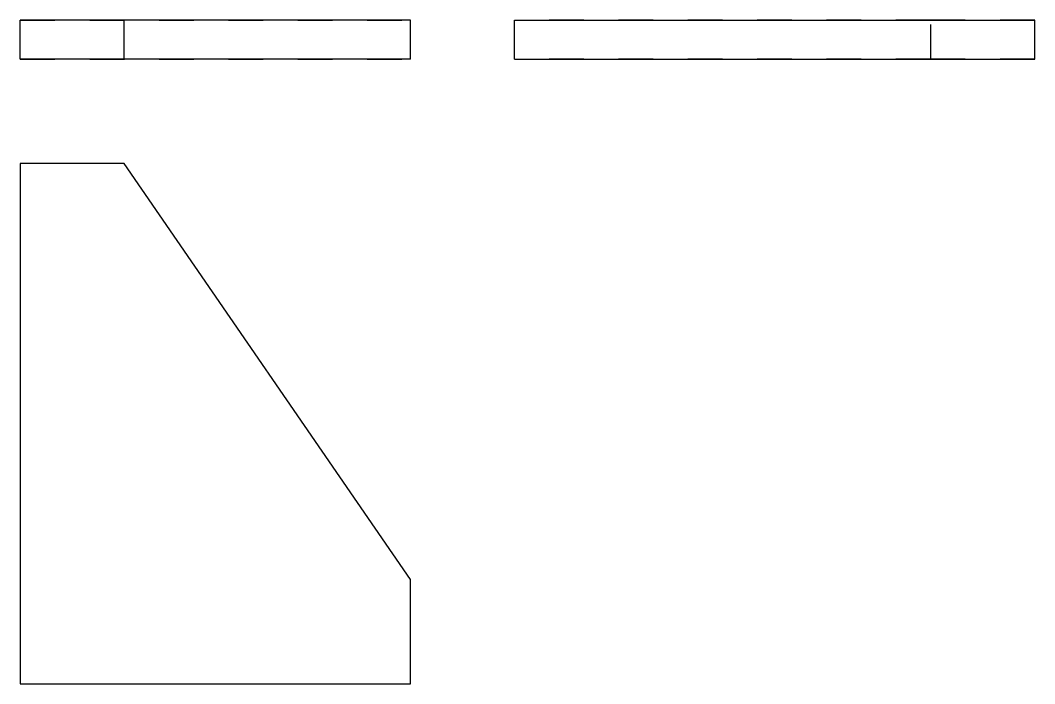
# Model space of a CAD drawing. Extents: x 0 to 2.92, y 0 to 1.91.
import ezdxf

# ---------------------------------------------------------------- set-up
doc = ezdxf.new("R2010")
doc.units = 0
doc.linetypes.add('HIDDEN', pattern=[0.074971, 0.050006, -0.024965])
for name, color, linetype in [('FRONT', 7, 'CONTINUOUS'), ('FRONT_HID', 7, 'HIDDEN'), ('LEFT', 7, 'CONTINUOUS'), ('LEFT_HID', 7, 'HIDDEN'), ('TOP', 7, 'CONTINUOUS')]:
    doc.layers.add(name, color=color, linetype=linetype)

msp = doc.modelspace()

# ---------------------------------------------------------------- linework, layer by layer
at = {"layer": 'FRONT'}
for p, q in [((0, 1.799302), (0, 1.911759)), ((0.299884, 1.911759), (0, 1.911759)), ((1.124564, 1.911759), (0.299884, 1.911759)), ((0.299884, 1.799302), (0.299884, 1.911759)), ((1.124564, 1.799302), (1.124564, 1.911759)), ((0.299884, 1.799302), (0, 1.799302)), ((1.124564, 1.799302), (0.299884, 1.799302))]:
    msp.add_line(p, q, dxfattribs=at)
at = {"layer": 'FRONT_HID', "linetype": 'HIDDEN'}
for p, q in [((0, 1.911759), (1.124564, 1.911759)), ((0, 1.799302), (1.124564, 1.799302))]:
    msp.add_line(p, q, dxfattribs=at)
at = {"layer": 'LEFT'}
for p, q in [((1.424448, 1.799302), (1.424448, 1.911759)), ((1.424448, 1.911759), (2.923866, 1.911759)), ((2.923866, 1.799302), (2.923866, 1.911759)), ((1.424448, 1.799302), (2.923866, 1.799302))]:
    msp.add_line(p, q, dxfattribs=at)
at = {"layer": 'LEFT_HID', "linetype": 'HIDDEN'}
for p, q in [((2.623982, 1.911759), (1.424448, 1.911759)), ((2.923866, 1.911759), (2.623982, 1.911759)), ((2.623982, 1.799302), (2.623982, 1.911759)), ((2.623982, 1.799302), (1.424448, 1.799302)), ((2.923866, 1.799302), (2.623982, 1.799302))]:
    msp.add_line(p, q, dxfattribs=at)
at = {"layer": 'TOP'}
for p, q in [((0, 1.499418), (0, 0)), ((0.299884, 1.499418), (0, 1.499418)), ((1.124564, 0.299884), (0.299884, 1.499418)), ((1.124564, 0), (1.124564, 0.299884)), ((0, 0), (1.124564, 0))]:
    msp.add_line(p, q, dxfattribs=at)

doc.saveas('drawing.dxf')
